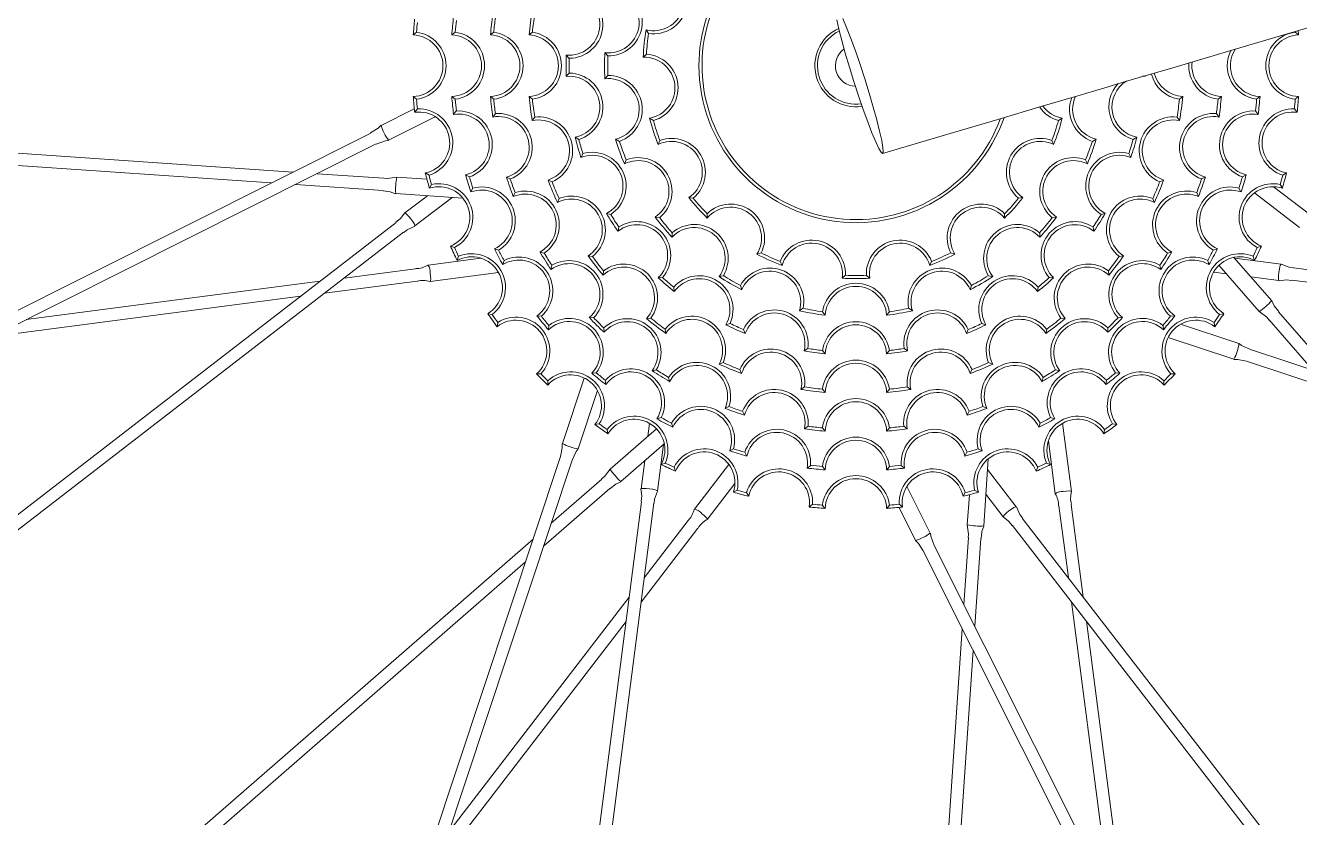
# Model space of a CAD drawing. Header units: millimetres. Extents: x -676 to 3203, y 230 to 2977.
# Drawn here: x -456.8 to -299, y 2207.8 to 2305.9 of the extents above; entities that cross this region are included whole.
import ezdxf

# ---------------------------------------------------------------- set-up
doc = ezdxf.new("R2010")
doc.units = ezdxf.units.MM
doc.layers.add('ZANO_R', color=7, linetype='Continuous', lineweight=0)

msp = doc.modelspace()

# ---------------------------------------------------------------- linework, layer by layer
at = {"layer": 'ZANO_R', "color": 253}
for p, q in [((-408.76, 2304.72), (-408.35, 2305.07)), ((-403.98, 2304.72), (-403.57, 2305.06)), ((-399.2, 2304.72), (-398.79, 2305.06)), ((-394.42, 2304.72), (-394, 2305.06)), ((-379.93, 2305.35), (-379.62, 2304.91)), ((-299.57, 2305.07), (-299.16, 2304.72)), ((-389.81, 2302.22), (-389.44, 2301.82)), ((-385.03, 2302.53), (-384.67, 2302.12)), ((-380.29, 2301.96), (-379.89, 2302.34)), ((-389.81, 2299.6), (-389.44, 2299.99)), ((-385.03, 2299.29), (-384.67, 2299.7)), ((-318.11, 2299.6), (-318.48, 2299.61)), ((-423.66, 2287.75), (-589.09, 2299.11)), ((-589.2, 2297.59), (-426.33, 2286.4)), ((-408.76, 2297.1), (-408.35, 2296.75)), ((-403.98, 2297.1), (-403.57, 2296.76)), ((-399.2, 2297.1), (-398.79, 2296.76)), ((-394.42, 2297.1), (-394, 2296.76)), ((-313.92, 2296.76), (-313.5, 2297.1)), ((-309.13, 2296.76), (-308.72, 2297.1)), ((-304.35, 2296.76), (-303.94, 2297.1)), ((-299.57, 2296.75), (-299.16, 2297.1)), ((-408.63, 2295.57), (-412.72, 2293.52)), ((-408.58, 2295.14), (-408.24, 2295.56)), ((-403.76, 2294.89), (-403.43, 2295.31)), ((-398.92, 2294.55), (-398.59, 2294.98)), ((-309.33, 2294.98), (-309, 2294.55)), ((-304.49, 2295.31), (-304.16, 2294.89)), ((-299.68, 2295.56), (-299.34, 2295.14)), ((-411.81, 2291.7), (-406.03, 2294.6)), ((-394.03, 2294.11), (-393.71, 2294.55)), ((-379.5, 2294.4), (-379.03, 2294.12)), ((-328.89, 2294.12), (-328.42, 2294.4)), ((-314.21, 2294.55), (-313.89, 2294.11)), ((-414.02, 2292.58), (-572.23, 2213.19)), ((-388.73, 2292.07), (-388.27, 2291.79)), ((-383.71, 2291.8), (-383.23, 2291.55)), ((-378.44, 2291.16), (-378.23, 2291.67)), ((-329.69, 2291.67), (-329.48, 2291.16)), ((-324.69, 2291.55), (-324.21, 2291.8)), ((-319.65, 2291.79), (-319.19, 2292.07)), ((-571.55, 2211.83), (-413.34, 2291.22)), ((-387.99, 2289.55), (-387.75, 2290.03)), ((-382.61, 2288.76), (-382.4, 2289.27)), ((-325.52, 2289.27), (-325.31, 2288.76)), ((-320.17, 2290.03), (-319.93, 2289.55)), ((-412.38, 2286.97), (-420.67, 2287.54)), ((-407.06, 2286.86), (-410.79, 2287.12)), ((-407.26, 2287.64), (-406.8, 2287.37)), ((-402.28, 2287.42), (-401.81, 2287.16)), ((-397.22, 2287.13), (-396.74, 2286.89)), ((-311.18, 2286.89), (-310.7, 2287.13)), ((-306.11, 2287.16), (-305.64, 2287.42)), ((-301.12, 2287.37), (-300.66, 2287.64)), ((-423.34, 2286.2), (-412.49, 2285.45)), ((-406.75, 2285.75), (-406.49, 2286.21)), ((-401.63, 2285.29), (-401.38, 2285.76)), ((-392.06, 2286.76), (-391.57, 2286.54)), ((-316.35, 2286.54), (-315.86, 2286.76)), ((-306.54, 2285.76), (-306.29, 2285.29)), ((-297.81, 2282.52), (-302.25, 2285.93)), ((-301.43, 2286.21), (-301.17, 2285.75)), ((-410.93, 2285.09), (-402.61, 2284.52)), ((-407.01, 2284.82), (-409.79, 2282.68)), ((-408.55, 2281.07), (-403.96, 2284.61)), ((-396.37, 2284.71), (-396.15, 2285.2)), ((-390.9, 2283.98), (-390.71, 2284.48)), ((-374.64, 2284.58), (-374.1, 2284.51)), ((-333.82, 2284.51), (-333.28, 2284.58)), ((-317.21, 2284.48), (-317.02, 2283.98)), ((-311.77, 2285.2), (-311.55, 2284.71)), ((-304.61, 2285.19), (-299.05, 2280.9)), ((-384.83, 2282.63), (-384.31, 2282.5)), ((-372.36, 2282.05), (-372.37, 2282.59)), ((-335.55, 2282.59), (-335.56, 2282.05)), ((-323.61, 2282.5), (-323.09, 2282.63)), ((-410.88, 2281.51), (-551.68, 2172.84)), ((-383.41, 2280.42), (-383.32, 2280.96)), ((-378.8, 2282.18), (-378.26, 2282.1)), ((-329.66, 2282.1), (-329.12, 2282.18)), ((-324.6, 2280.96), (-324.51, 2280.42)), ((-550.74, 2171.64), (-409.95, 2280.31)), ((-376.72, 2279.7), (-376.71, 2280.24)), ((-331.21, 2280.24), (-331.2, 2279.7)), ((-404.15, 2278.59), (-403.65, 2278.4)), ((-398.72, 2278.25), (-398.2, 2278.09)), ((-393.07, 2277.85), (-392.55, 2277.72)), ((-366.21, 2277.58), (-365.69, 2277.74)), ((-342.23, 2277.74), (-341.71, 2277.58)), ((-315.37, 2277.72), (-314.85, 2277.85)), ((-309.72, 2278.09), (-309.2, 2278.25)), ((-304.27, 2278.4), (-303.77, 2278.59)), ((-400.39, 2277.08), (-406.93, 2276.23)), ((-403.32, 2276.81), (-403.14, 2277.32)), ((-397.67, 2276.29), (-397.52, 2276.8)), ((-391.71, 2275.68), (-391.6, 2276.2)), ((-387.1, 2277.38), (-386.57, 2277.29)), ((-363.1, 2276.19), (-363.33, 2276.69)), ((-344.59, 2276.69), (-344.82, 2276.19)), ((-321.35, 2277.29), (-320.82, 2277.38)), ((-316.32, 2276.2), (-316.21, 2275.68)), ((-310.4, 2276.8), (-310.25, 2276.29)), ((-309.02, 2276.21), (-304.03, 2270.48)), ((-302.49, 2271.81), (-307.17, 2277.18)), ((-301.33, 2276.34), (-307.08, 2277.08)), ((-304.78, 2277.32), (-304.6, 2276.81)), ((-123.4, 2253.17), (-299.8, 2275.89)), ((-408.46, 2275.77), (-417.33, 2274.61)), ((-406.67, 2274.21), (-398.21, 2275.32)), ((-385.26, 2274.99), (-385.21, 2275.53)), ((-378.43, 2274.67), (-377.89, 2274.69)), ((-370.9, 2274.81), (-370.37, 2274.92)), ((-355.66, 2274.61), (-355.25, 2274.97)), ((-352.67, 2274.97), (-352.26, 2274.61)), ((-337.55, 2274.92), (-337.02, 2274.81)), ((-330.03, 2274.69), (-329.49, 2274.67)), ((-322.71, 2275.53), (-322.66, 2274.99)), ((-309.68, 2275.36), (-308.1, 2275.16)), ((-305.07, 2274.77), (-301.59, 2274.32)), ((-300, 2274.37), (-123.6, 2251.66)), ((-420.33, 2274.22), (-456.66, 2269.48)), ((-419.73, 2272.76), (-408.26, 2274.26)), ((-376.45, 2272.95), (-376.51, 2273.49)), ((-368.1, 2273.19), (-368.26, 2273.71)), ((-339.66, 2273.71), (-339.82, 2273.19)), ((-331.41, 2273.49), (-331.47, 2272.95)), ((-460.8, 2267.41), (-422.73, 2272.37)), ((-399.51, 2270.21), (-398.98, 2270.12)), ((-393.44, 2269.95), (-392.9, 2269.89)), ((-386.96, 2269.73), (-386.42, 2269.71)), ((-379.88, 2269.61), (-379.34, 2269.66)), ((-360.95, 2270.59), (-360.49, 2270.88)), ((-357.76, 2270.03), (-358.1, 2270.46)), ((-349.82, 2270.46), (-350.16, 2270.03)), ((-347.43, 2270.88), (-346.97, 2270.59)), ((-328.58, 2269.66), (-328.04, 2269.61)), ((-321.5, 2269.71), (-320.96, 2269.73)), ((-315.02, 2269.89), (-314.48, 2269.95)), ((-308.94, 2270.12), (-308.41, 2270.21)), ((-294.5, 2262.25), (-301.64, 2270.45)), ((-398.38, 2268.6), (-398.3, 2269.13)), ((-392.02, 2268.23), (-391.98, 2268.77)), ((-385.14, 2267.91), (-385.16, 2268.45)), ((-377.49, 2267.77), (-377.58, 2268.3)), ((-370.05, 2268.84), (-369.53, 2269.01)), ((-367.66, 2267.75), (-367.87, 2268.25)), ((-340.05, 2268.25), (-340.26, 2267.75)), ((-338.39, 2269.01), (-337.87, 2268.84)), ((-330.34, 2268.3), (-330.43, 2267.77)), ((-322.76, 2268.45), (-322.78, 2267.91)), ((-315.94, 2268.77), (-315.9, 2268.23)), ((-306.54, 2266.51), (-313.77, 2268.91)), ((-309.62, 2269.13), (-309.54, 2268.6)), ((-302.79, 2269.45), (-297.34, 2263.19)), ((-315.3, 2267.28), (-307.18, 2264.59)), ((-360.36, 2265.61), (-359.92, 2265.92)), ((-357.76, 2265.23), (-358.1, 2265.66)), ((-349.82, 2265.66), (-350.16, 2265.23)), ((-348, 2265.92), (-347.56, 2265.61)), ((-137.11, 2210.04), (-305.12, 2265.78)), ((-379.19, 2263.16), (-378.66, 2263.27)), ((-370.89, 2263.97), (-370.39, 2264.16)), ((-368.11, 2262.81), (-368.33, 2263.3)), ((-339.59, 2263.3), (-339.81, 2262.81)), ((-337.53, 2264.16), (-337.03, 2263.97)), ((-329.26, 2263.27), (-328.73, 2263.16)), ((-305.6, 2264.33), (-137.59, 2208.59)), ((-393.49, 2262.77), (-392.95, 2262.77)), ((-392.1, 2261.38), (-392.1, 2261.92)), ((-387.59, 2262.25), (-390.28, 2254.13)), ((-386.64, 2262.85), (-386.1, 2262.89)), ((-384.92, 2261.43), (-384.98, 2261.97)), ((-377.02, 2261.8), (-377.15, 2262.32)), ((-330.77, 2262.32), (-330.9, 2261.8)), ((-322.94, 2261.97), (-323, 2261.43)), ((-321.82, 2262.89), (-321.28, 2262.85)), ((-315.82, 2261.92), (-315.82, 2261.38)), ((-314.97, 2262.77), (-314.43, 2262.77)), ((-388.35, 2253.49), (-385.96, 2260.72)), ((-360.76, 2260.84), (-360.32, 2261.16)), ((-357.77, 2260.45), (-358.11, 2260.87)), ((-349.81, 2260.87), (-350.15, 2260.45)), ((-347.6, 2261.16), (-347.16, 2260.84)), ((-370.16, 2258.5), (-369.67, 2258.72)), ((-338.25, 2258.72), (-337.76, 2258.5)), ((-378.58, 2257.2), (-378.07, 2257.35)), ((-367.74, 2257.65), (-367.98, 2258.13)), ((-339.94, 2258.13), (-340.18, 2257.65)), ((-329.85, 2257.35), (-329.34, 2257.2)), ((-386.26, 2256.49), (-385.74, 2256.57)), ((-384.66, 2255.36), (-384.75, 2255.89)), ((-378.66, 2255.97), (-384.39, 2250.98)), ((-379.51, 2256.63), (-379.71, 2255.05)), ((-376.62, 2256.15), (-376.78, 2256.67)), ((-360.32, 2255.95), (-359.89, 2256.28)), ((-357.77, 2255.67), (-358.11, 2256.08)), ((-349.81, 2256.08), (-350.15, 2255.67)), ((-348.03, 2256.28), (-347.6, 2255.95)), ((-331.14, 2256.67), (-331.3, 2256.15)), ((-327.26, 2248.2), (-328.37, 2256.66)), ((-323.17, 2255.89), (-323.26, 2255.36)), ((-322.18, 2256.57), (-321.66, 2256.49)), ((-383.06, 2249.44), (-377.69, 2254.12)), ((-378.53, 2248.28), (-377.79, 2254.03)), ((-330.13, 2254.48), (-329.28, 2247.93)), ((-390.54, 2252.55), (-446.27, 2084.54)), ((-369.58, 2253.24), (-369.11, 2253.49)), ((-367.45, 2252.59), (-367.71, 2253.06)), ((-340.21, 2253.06), (-340.47, 2252.59)), ((-338.81, 2253.49), (-338.34, 2253.24)), ((-338.14, 2243.94), (-337.57, 2252.26)), ((-444.83, 2084.06), (-389.09, 2252.07)), ((-380.1, 2252.02), (-380.55, 2248.54)), ((-378.06, 2251.55), (-377.55, 2251.73)), ((-376.28, 2250.72), (-376.47, 2251.22)), ((-369.68, 2251.56), (-373.96, 2246)), ((-359.98, 2251.11), (-359.56, 2251.44)), ((-357.77, 2250.89), (-358.11, 2251.3)), ((-349.81, 2251.3), (-350.15, 2250.89)), ((-348.36, 2251.44), (-347.94, 2251.11)), ((-334.12, 2246.32), (-337.66, 2250.91)), ((-331.45, 2251.22), (-331.64, 2250.72)), ((-330.37, 2251.73), (-329.86, 2251.55)), ((-385.42, 2249.74), (-391.68, 2244.29)), ((-372.35, 2244.76), (-368.94, 2249.2)), ((-392.62, 2241.45), (-384.42, 2248.59)), ((-369.12, 2248.12), (-368.66, 2248.38)), ((-367.22, 2247.61), (-367.5, 2248.07)), ((-344.75, 2243.06), (-347.65, 2248.84)), ((-340.42, 2248.07), (-340.69, 2247.61)), ((-339.91, 2247.81), (-340.17, 2244.08)), ((-339.26, 2248.38), (-338.8, 2248.12)), ((-337.87, 2247.86), (-335.73, 2245.08)), ((-380.5, 2246.94), (-403.21, 2070.55)), ((-401.7, 2070.35), (-378.98, 2246.75)), ((-359.73, 2246.29), (-359.31, 2246.63)), ((-357.77, 2246.11), (-358.12, 2246.52)), ((-349.8, 2246.52), (-350.15, 2246.11)), ((-348.62, 2246.24), (-346.57, 2242.15)), ((-348.61, 2246.63), (-348.19, 2246.29)), ((-328.82, 2246.41), (-327.66, 2237.54)), ((-325.81, 2235.14), (-327.31, 2246.61)), ((-374.72, 2244.6), (-380.17, 2237.51)), ((-224.69, 2104.13), (-333.36, 2244.92)), ((-380.56, 2234.5), (-373.51, 2243.67)), ((-334.57, 2243.99), (-225.89, 2103.19)), ((-393.93, 2242.32), (-518.95, 2133.38)), ((-264.88, 2083.32), (-344.27, 2241.53)), ((-340.02, 2242.49), (-340.59, 2234.2)), ((-339.25, 2231.53), (-338.5, 2242.38)), ((-345.63, 2240.85), (-266.24, 2082.64)), ((-517.95, 2132.23), (-394.88, 2239.48)), ((-382.02, 2235.11), (-404.35, 2206.07)), ((-327.27, 2234.54), (-322.53, 2198.21)), ((-405.81, 2201.67), (-382.41, 2232.1)), ((-320.46, 2194.07), (-325.42, 2232.14)), ((-340.8, 2231.21), (-352.16, 2065.78)), ((-350.64, 2065.67), (-339.45, 2228.54))]:
    msp.add_line(p, q, dxfattribs=at)
at = {"layer": 'ZANO_R', "color": 253, "flags": 128}
for points in [[(-350.65, 2290.05), (-342.98, 2292.32), (-336.4, 2294.26), (-330.89, 2295.89), (-326.47, 2297.2), (-323.14, 2298.18), (-320.57, 2298.94), (-317.92, 2299.72), (-315.15, 2300.54), (-305.6, 2303.36), (-294.78, 2306.54), (-280.82, 2310.64), (-266.57, 2314.81), (-252.04, 2319.05), (-225.4, 2326.77), (-198.23, 2334.55), (-171.56, 2342.1), (-143.67, 2349.86), (-116.42, 2357.32), (-107.75, 2359.66), (-98.3, 2362.2), (-88.03, 2364.94), (-76.94, 2367.87)], [(-356.32, 2306.58), (-356.06, 2305.43), (-355.71, 2304.03), (-355.27, 2302.45), (-354.77, 2300.74), (-354.21, 2298.96), (-353.64, 2297.2), (-353.06, 2295.5), (-352.5, 2293.95), (-351.97, 2292.59), (-351.51, 2291.49), (-351.13, 2290.68), (-350.84, 2290.19), (-350.65, 2290.05), (-350.58, 2290.25), (-350.62, 2290.8), (-350.77, 2291.67), (-351.02, 2292.82), (-351.38, 2294.22), (-351.81, 2295.8), (-352.32, 2297.51), (-352.87, 2299.29)], [(-352.87, 2299.29), (-353.44, 2301.05), (-354.03, 2302.75), (-354.59, 2304.3), (-355.11, 2305.66), (-355.57, 2306.76)], [(-412.75, 2293.54), (-413.1, 2293.18), (-414.03, 2292.59)], [(-413.34, 2291.21), (-412.2, 2291.63), (-411.81, 2291.67)], [(-410.79, 2287.12), (-411.95, 2286.96), (-412.38, 2287.01)], [(-412.49, 2285.42), (-411.6, 2285.31), (-410.94, 2285.06)], [(-409.82, 2282.68), (-410.35, 2282), (-410.9, 2281.54)], [(-409.8, 2282.67), (-409.79, 2282.68), (-409.71, 2282.65), (-409.54, 2282.5), (-409.31, 2282.26), (-409.06, 2281.96), (-408.83, 2281.64), (-408.66, 2281.36), (-408.56, 2281.16), (-408.55, 2281.07), (-408.56, 2281.06)], [(-409.93, 2280.28), (-409.53, 2280.6), (-408.55, 2281.05)], [(-301.58, 2274.32), (-301.59, 2274.32), (-301.63, 2274.41), (-301.64, 2274.63), (-301.63, 2274.96), (-301.59, 2275.35), (-301.53, 2275.73), (-301.46, 2276.05), (-301.39, 2276.27), (-301.33, 2276.34), (-301.32, 2276.34)], [(-299.8, 2275.92), (-300.31, 2275.98), (-301.31, 2276.35)], [(-406.65, 2275.24), (-406.61, 2274.85), (-406.6, 2274.52), (-406.62, 2274.3), (-406.67, 2274.21), (-406.68, 2274.21)], [(-301.57, 2274.3), (-300.71, 2274.41), (-300, 2274.34)], [(-301.62, 2270.48), (-302.17, 2271.18), (-302.46, 2271.82)], [(-304.02, 2270.48), (-303.1, 2269.77), (-302.82, 2269.43)], [(-305.12, 2265.78), (-306.21, 2266.29), (-306.52, 2266.53)], [(-307.18, 2264.55), (-306.67, 2264.56), (-305.6, 2264.32)], [(-390.32, 2254.13), (-390.31, 2253.62), (-390.55, 2252.55)], [(-389.09, 2252.07), (-388.58, 2253.16), (-388.34, 2253.47)], [(-384.39, 2250.97), (-385.1, 2250.05), (-385.44, 2249.77)], [(-384.39, 2248.57), (-383.69, 2249.12), (-383.05, 2249.41)], [(-380.57, 2248.52), (-380.46, 2247.66), (-380.53, 2246.95)], [(-380.55, 2248.53), (-380.55, 2248.54), (-380.46, 2248.58), (-380.24, 2248.59), (-379.91, 2248.58), (-379.52, 2248.54), (-379.14, 2248.48), (-378.81, 2248.41), (-378.6, 2248.34), (-378.53, 2248.28), (-378.53, 2248.27)], [(-378.95, 2246.75), (-378.89, 2247.26), (-378.52, 2248.26)], [(-328.29, 2248.22), (-327.9, 2248.26), (-327.57, 2248.27), (-327.35, 2248.25), (-327.26, 2248.2), (-327.26, 2248.19)], [(-335.72, 2245.07), (-335.73, 2245.08), (-335.7, 2245.16), (-335.55, 2245.33), (-335.31, 2245.56), (-335.01, 2245.81), (-334.69, 2246.03), (-334.41, 2246.21), (-334.21, 2246.31), (-334.12, 2246.32), (-334.11, 2246.31)], [(-333.33, 2244.94), (-333.65, 2245.34), (-334.1, 2246.32)], [(-373.07, 2245.5), (-372.76, 2245.25), (-372.52, 2245.03), (-372.38, 2244.85), (-372.35, 2244.76), (-372.36, 2244.75)], [(-335.73, 2245.05), (-335.05, 2244.52), (-334.59, 2243.97)], [(-344.26, 2241.53), (-344.68, 2242.67), (-344.72, 2243.06)], [(-340.17, 2244.08), (-340.01, 2242.92), (-340.06, 2242.49)], [(-338.47, 2242.38), (-338.36, 2243.27), (-338.11, 2243.93)], [(-346.59, 2242.12), (-346.23, 2241.77), (-345.64, 2240.84)]]:
    msp.add_lwpolyline(points, dxfattribs=at)
at = {"layer": 'ZANO_R', "color": 253}
for centre, radius, start, end in [((-353.96, 2300.91), 322.1, 94.0878, 13.6657), ((-353.96, 2300.91), 285.75, 19.8219, 180), ((-353.96, 2300.91), 285.75, 180, 13.5897), ((-353.96, 2300.91), 19.43, 42.2507, 180), ((-353.96, 2300.91), 19.05, 42.8501, 339.6792), ((-379.02, 2309.05), 3.81, 256.1455, 67.8545), ((-379.02, 2309.05), 4.19, 261.7744, 62.2256), ((-389.47, 2306.02), 3.81, 264.8619, 78.7745), ((-389.47, 2306.02), 4.19, 270.3775, 73.2589), ((-384.6, 2306.31), 3.81, 263.5101, 76.4899), ((-384.6, 2306.31), 4.19, 269.0734, 70.9266), ((-353.96, 2300.91), 40.64, 170.3734, 174.6266), ((-353.96, 2300.91), 54.93, 173.9751, 176.0249), ((-353.96, 2300.91), 54.55, 174.3698, 175.6302), ((-353.96, 2300.91), 50.17, 173.1026, 175.6474), ((-353.96, 2300.91), 49.78, 173.5365, 175.2135), ((-353.96, 2300.91), 45.4, 171.9523, 175.1906), ((-353.96, 2300.91), 45.02, 172.4339, 174.7089), ((-353.96, 2300.91), 40.26, 170.9146, 174.0854), ((-408.89, 2300.91), 3.81, 271.9875, 88.0125), ((-408.89, 2300.91), 4.19, 277.397, 82.603), ((-404.12, 2300.91), 3.81, 272.1763, 87.8237), ((-404.12, 2300.91), 4.19, 277.6046, 82.3954), ((-399.36, 2300.91), 3.81, 272.4047, 87.5953), ((-399.36, 2300.91), 4.19, 277.8559, 82.1441), ((-394.6, 2300.91), 3.81, 272.6867, 87.3133), ((-394.6, 2300.91), 4.19, 278.1662, 81.8338), ((-353.96, 2300.91), 26.35, 170.291, 177.709), ((-353.96, 2300.91), 25.97, 171.1504, 176.8496), ((-353.96, 2300.91), 5.08, 114.7068, 278.6847), ((-353.96, 2300.91), 4.76, 115.4603, 277.9838), ((-299.03, 2300.91), 4.19, 97.397, 262.603), ((-299.03, 2300.91), 3.81, 91.9875, 268.0125), ((-353.96, 2300.91), 54.93, 3.9751, 4.5176), ((-353.96, 2300.91), 2.54, 125.1186, 268.5407), ((-303.79, 2300.91), 4.19, 152.7827, 262.3954), ((-303.79, 2300.91), 3.81, 146.6692, 267.8237), ((-353.96, 2300.91), 35.88, 177.9056, 182.0944), ((-353.96, 2300.91), 35.5, 178.5229, 181.4771), ((-353.96, 2300.91), 31.12, 177.0202, 182.9798), ((-353.96, 2300.91), 30.73, 177.7388, 182.2612), ((-380.17, 2298.16), 3.81, 280.1455, 91.8545), ((-380.17, 2298.16), 4.19, 285.7744, 86.2256), ((-308.56, 2300.91), 4.19, 175.094, 262.1441), ((-308.56, 2300.91), 3.81, 172.5982, 267.5953), ((-389.47, 2295.8), 3.81, 281.2255, 95.1381), ((-389.47, 2295.8), 4.19, 286.7411, 89.6225), ((-384.6, 2295.51), 4.19, 289.0734, 90.9266), ((-353.96, 2300.91), 19.43, 180, 340.6619), ((-313.32, 2300.91), 4.19, 194.2399, 261.8338), ((-313.32, 2300.91), 3.81, 193.977, 267.3133), ((-384.6, 2295.51), 3.81, 283.5101, 96.4899), ((-318.45, 2295.8), 4.19, 136.3113, 253.2589), ((-318.45, 2295.8), 3.81, 121.4777, 258.7745), ((-353.96, 2300.91), 54.93, 183.9751, 186.0249), ((-353.96, 2300.91), 54.55, 184.3698, 185.6302), ((-353.96, 2300.91), 50.17, 184.3526, 186.8974), ((-353.96, 2300.91), 49.78, 184.7865, 186.4635), ((-353.96, 2300.91), 45.4, 184.8094, 188.0477), ((-353.96, 2300.91), 45.02, 185.2911, 187.5661), ((-353.96, 2300.91), 40.64, 185.3734, 189.6266), ((-353.96, 2300.91), 40.26, 185.9146, 189.0854), ((-323.32, 2295.51), 4.19, 159.5346, 250.9266), ((-323.32, 2295.51), 3.81, 154.8192, 256.4899), ((-353.96, 2300.91), 40.26, 350.9146, 354.0854), ((-353.96, 2300.91), 40.64, 350.3734, 354.6266), ((-353.96, 2300.91), 45.02, 352.4339, 354.7089), ((-353.96, 2300.91), 45.4, 351.9523, 355.1906), ((-353.96, 2300.91), 49.78, 353.5365, 355.2135), ((-353.96, 2300.91), 50.17, 353.1026, 355.6474), ((-353.96, 2300.91), 54.55, 354.3698, 355.6302), ((-353.96, 2300.91), 54.93, 353.9751, 356.0249), ((-408.05, 2291.37), 3.81, 281.9875, 98.0125), ((-408.05, 2291.37), 4.19, 287.397, 92.603), ((-403.16, 2291.12), 3.81, 283.4263, 99.0737), ((-403.16, 2291.12), 4.19, 288.8546, 93.6454), ((-398.22, 2290.81), 4.19, 290.713, 95.0013), ((-327.75, 2298.16), 4.19, 214.6156, 254.2256), ((-327.75, 2298.16), 3.81, 216.4886, 259.8545), ((-309.7, 2290.81), 4.19, 84.9987, 249.287), ((-304.76, 2291.12), 4.19, 86.3546, 251.1454), ((-304.76, 2291.12), 3.81, 80.9263, 256.5737), ((-299.87, 2291.37), 4.19, 87.397, 252.603), ((-299.87, 2291.37), 3.81, 81.9875, 258.0125), ((-408.07, 2294.71), 4.8, 194.4176, 218.8764), ((-398.22, 2290.81), 3.81, 285.2619, 100.4524), ((-393.22, 2290.39), 3.81, 287.6867, 102.3133), ((-393.22, 2290.39), 4.19, 293.1662, 96.8338), ((-353.96, 2300.91), 26.35, 194.291, 201.709), ((-353.96, 2300.91), 25.97, 195.1504, 200.8496), ((-353.96, 2300.91), 25.97, 339.1504, 344.8496), ((-353.96, 2300.91), 26.35, 338.291, 345.709), ((-314.7, 2290.39), 4.19, 83.1662, 246.8338), ((-314.7, 2290.39), 3.81, 77.6867, 252.3133), ((-309.7, 2290.81), 3.81, 79.5476, 254.7381), ((-353.96, 2300.91), 35.88, 194.2692, 198.4581), ((-353.96, 2300.91), 35.5, 194.8866, 197.8407), ((-353.96, 2300.91), 31.12, 197.0202, 202.9798), ((-376.78, 2287.73), 4.19, 309.7744, 110.2256), ((-331.14, 2287.73), 4.19, 69.7744, 230.2256), ((-353.96, 2300.91), 31.12, 337.0202, 342.9798), ((-353.96, 2300.91), 35.5, 342.1593, 345.1134), ((-353.96, 2300.91), 35.88, 341.5419, 345.7308), ((-386.6, 2286.01), 4.19, 303.1048, 105.9861), ((-353.96, 2300.91), 30.73, 197.7388, 202.2612), ((-376.78, 2287.73), 3.81, 304.1455, 115.8545), ((-331.14, 2287.73), 3.81, 64.1455, 235.8545), ((-353.96, 2300.91), 30.73, 337.7388, 342.2612), ((-321.32, 2286.01), 4.19, 74.0139, 236.8952), ((-386.6, 2286.01), 3.81, 297.5891, 111.5018), ((-380.91, 2285.35), 3.81, 303.5101, 116.4899), ((-380.91, 2285.35), 4.19, 309.0734, 110.9266), ((-327.01, 2285.35), 4.19, 69.0734, 230.9266), ((-327.01, 2285.35), 3.81, 63.5101, 236.4899), ((-321.32, 2286.01), 3.81, 68.4982, 242.4109), ((-406.35, 2286.05), 4.56, 166.4435, 179.249), ((-353.96, 2300.91), 54.93, 193.9751, 196.0249), ((-353.96, 2300.91), 54.55, 194.3698, 195.6302), ((-353.96, 2300.91), 50.17, 195.6026, 198.1474), ((-353.96, 2300.91), 49.78, 196.0365, 197.7135), ((-353.96, 2300.91), 45.4, 197.6666, 200.9048), ((-353.96, 2300.91), 45.4, 339.0952, 342.3334), ((-353.96, 2300.91), 49.78, 342.2865, 343.9635), ((-353.96, 2300.91), 50.17, 341.8526, 344.3974), ((-353.96, 2300.91), 54.55, 344.3698, 345.6302), ((-353.96, 2300.91), 54.93, 343.9751, 346.0249), ((-406.39, 2285.54), 4.56, 172.8834, 185.7071), ((-405.57, 2282.12), 3.81, 291.9875, 108.0125), ((-405.57, 2282.12), 4.19, 297.397, 102.603), ((-400.31, 2281.71), 3.81, 294.6763, 110.3237), ((-400.31, 2281.71), 4.19, 300.1046, 104.8954), ((-353.96, 2300.91), 45.02, 198.1482, 200.4232), ((-394.87, 2281.21), 4.19, 303.5701, 107.8584), ((-353.96, 2300.91), 40.64, 200.3734, 204.6266), ((-353.96, 2300.91), 40.26, 200.9146, 204.0854), ((-313.05, 2281.21), 4.19, 72.1416, 236.4299), ((-353.96, 2300.91), 40.26, 335.9146, 339.0854), ((-353.96, 2300.91), 40.64, 335.3734, 339.6266), ((-307.61, 2281.71), 4.19, 75.1046, 239.8954), ((-353.96, 2300.91), 45.02, 339.5768, 341.8518), ((-307.61, 2281.71), 3.81, 69.6763, 245.3237), ((-302.34, 2282.12), 4.19, 77.397, 242.603), ((-302.34, 2282.12), 3.81, 71.9875, 248.0125), ((-394.87, 2281.21), 3.81, 298.119, 113.3096), ((-389.16, 2280.59), 3.81, 302.6867, 117.3133), ((-389.16, 2280.59), 4.19, 308.1662, 111.8338), ((-353.96, 2300.91), 26.35, 218.291, 225.709), ((-353.96, 2300.91), 25.97, 219.1504, 224.8496), ((-369.45, 2279.59), 4.19, 333.7744, 134.2256), ((-338.47, 2279.59), 4.19, 45.7744, 206.2256), ((-353.96, 2300.91), 26.35, 314.291, 321.709), ((-353.96, 2300.91), 25.97, 315.1504, 320.8496), ((-318.76, 2280.59), 4.19, 68.1662, 231.8338), ((-318.76, 2280.59), 3.81, 62.6867, 237.3133), ((-313.05, 2281.21), 3.81, 66.6904, 241.881), ((-353.96, 2300.91), 35.88, 210.6328, 214.8217), ((-353.96, 2300.91), 35.5, 211.2502, 214.2043), ((-369.45, 2279.59), 3.81, 328.1455, 139.8545), ((-338.47, 2279.59), 3.81, 40.1455, 211.8545), ((-353.96, 2300.91), 35.5, 325.7957, 328.7498), ((-353.96, 2300.91), 35.88, 325.1783, 329.3672), ((-381.07, 2277.42), 3.81, 313.9528, 127.8654), ((-381.07, 2277.42), 4.19, 319.4684, 122.3498), ((-353.96, 2300.91), 31.12, 217.0202, 222.9798), ((-353.96, 2300.91), 30.73, 217.7388, 222.2612), ((-373.96, 2277.07), 3.81, 323.5101, 136.4899), ((-373.96, 2277.07), 4.19, 329.0734, 130.9266), ((-333.96, 2277.07), 4.19, 49.0734, 210.9266), ((-333.96, 2277.07), 3.81, 43.5101, 216.4899), ((-353.96, 2300.91), 30.73, 317.7388, 322.2612), ((-353.96, 2300.91), 31.12, 317.0202, 322.9798), ((-326.85, 2277.42), 4.19, 57.6502, 220.5316), ((-326.85, 2277.42), 3.81, 52.1346, 226.0472), ((-359.44, 2275.13), 4.19, 357.7744, 158.2256), ((-348.48, 2275.13), 4.19, 21.7744, 182.2256), ((-353.96, 2300.91), 54.93, 203.9751, 206.0249), ((-353.96, 2300.91), 54.55, 204.3698, 205.6302), ((-401.53, 2273.45), 4.19, 307.397, 112.603), ((-353.96, 2300.91), 50.17, 206.8526, 209.3974), ((-353.96, 2300.91), 49.78, 207.2865, 208.9635), ((-353.96, 2300.91), 45.4, 210.5237, 213.762), ((-353.96, 2300.91), 45.02, 211.0053, 213.2804), ((-353.96, 2300.91), 26.35, 242.291, 249.709), ((-353.96, 2300.91), 25.97, 243.1504, 248.8496), ((-359.44, 2275.13), 3.81, 352.1455, 163.8545), ((-348.48, 2275.13), 3.81, 16.1455, 187.8545), ((-353.96, 2300.91), 26.35, 290.291, 297.709), ((-353.96, 2300.91), 25.97, 291.1504, 296.8496), ((-353.96, 2300.91), 45.02, 326.7196, 328.9947), ((-353.96, 2300.91), 45.4, 326.238, 329.4763), ((-306.39, 2273.45), 4.19, 67.397, 232.603), ((-353.96, 2300.91), 49.78, 331.0365, 332.7135), ((-353.96, 2300.91), 50.17, 330.6026, 333.1474), ((-353.96, 2300.91), 54.55, 334.3698, 335.6302), ((-353.96, 2300.91), 54.93, 333.9751, 336.0249), ((-408.45, 2278.69), 2.89, 269.8651, 301.3075), ((-408.09, 2275.35), 1.45, 355.6819, 37.2626), ((-401.53, 2273.45), 3.81, 301.9875, 118.0125), ((-395.67, 2273.04), 3.81, 305.9263, 121.5737), ((-395.67, 2273.04), 4.19, 311.3546, 116.1454), ((-389.46, 2272.6), 3.81, 310.9762, 126.1667), ((-389.46, 2272.6), 4.19, 316.4273, 120.7156), ((-353.96, 2300.91), 40.64, 215.3734, 219.6266), ((-353.96, 2300.91), 40.26, 215.9146, 219.0854), ((-382.7, 2272.17), 3.81, 317.6867, 132.3133), ((-382.7, 2272.17), 4.19, 323.1662, 126.8338), ((-325.22, 2272.17), 4.19, 53.1662, 216.8338), ((-325.22, 2272.17), 3.81, 47.6867, 222.3133), ((-353.96, 2300.91), 40.26, 320.9146, 324.0854), ((-353.96, 2300.91), 40.64, 320.3734, 324.6266), ((-318.46, 2272.6), 4.19, 59.2844, 223.5727), ((-318.46, 2272.6), 3.81, 53.8333, 229.0238), ((-312.25, 2273.04), 4.19, 63.8546, 228.6454), ((-312.25, 2273.04), 3.81, 58.4263, 234.0737), ((-306.39, 2273.45), 3.81, 61.9875, 238.0125), ((-407.51, 2271.34), 2.99, 73.8306, 104.3485), ((-353.96, 2300.91), 35.88, 226.9965, 231.1854), ((-353.96, 2300.91), 35.5, 227.6138, 230.568), ((-373.36, 2270.73), 4.19, 335.8321, 138.7134), ((-373.36, 2270.73), 3.81, 330.3164, 144.229), ((-353.96, 2300.91), 31.12, 237.0202, 242.9798), ((-353.96, 2300.91), 30.73, 237.7388, 242.2612), ((-364.6, 2271.67), 4.19, 349.0734, 150.9266), ((-364.6, 2271.67), 3.81, 343.5101, 156.4899), ((-353.96, 2300.91), 26.35, 266.291, 273.709), ((-353.96, 2300.91), 25.97, 267.1504, 272.8496), ((-343.32, 2271.67), 4.19, 29.0734, 190.9266), ((-343.32, 2271.67), 3.81, 23.5101, 196.4899), ((-353.96, 2300.91), 31.12, 297.0202, 302.9798), ((-353.96, 2300.91), 30.73, 297.7388, 302.2612), ((-334.56, 2270.73), 4.19, 41.2866, 204.1679), ((-334.56, 2270.73), 3.81, 35.771, 209.6836), ((-353.96, 2300.91), 35.88, 308.8146, 313.0035), ((-353.96, 2300.91), 35.5, 309.432, 312.3862), ((-353.96, 2269.79), 4.19, 9.0734, 170.9266), ((-353.96, 2269.79), 3.81, 3.5101, 176.4899), ((-306.02, 2274.7), 4.55, 307.8773, 320.7083), ((-353.96, 2300.91), 54.93, 213.9751, 216.0249), ((-353.96, 2300.91), 54.55, 214.3698, 215.6302), ((-396.04, 2265.6), 4.19, 317.397, 122.603), ((-353.96, 2300.91), 50.17, 218.1026, 220.6474), ((-353.96, 2300.91), 49.78, 218.5365, 220.2135), ((-389.43, 2265.44), 4.19, 322.6046, 127.3954), ((-353.96, 2300.91), 45.4, 223.3809, 226.6191), ((-353.96, 2300.91), 45.02, 223.8625, 226.1375), ((-382.27, 2265.41), 4.19, 329.2844, 133.5727), ((-353.96, 2300.91), 40.64, 230.3734, 234.6266), ((-353.96, 2300.91), 40.26, 230.9146, 234.0854), ((-374.28, 2265.71), 4.19, 338.1662, 141.8338), ((-364.07, 2266.49), 4.19, 352.1957, 155.077), ((-364.07, 2266.49), 3.81, 346.68, 160.5927), ((-353.96, 2300.91), 31.12, 257.0202, 262.9798), ((-353.96, 2300.91), 30.73, 257.7388, 262.2612), ((-353.96, 2300.91), 31.12, 277.0202, 282.9798), ((-353.96, 2300.91), 30.73, 277.7388, 282.2612), ((-343.85, 2266.49), 4.19, 24.923, 187.8043), ((-343.85, 2266.49), 3.81, 19.4073, 193.32), ((-333.64, 2265.71), 4.19, 38.1662, 201.8338), ((-353.96, 2300.91), 40.64, 305.3734, 309.6266), ((-353.96, 2300.91), 40.26, 305.9146, 309.0854), ((-325.65, 2265.41), 4.19, 46.4273, 210.7156), ((-353.96, 2300.91), 45.4, 313.3809, 316.6191), ((-353.96, 2300.91), 45.02, 313.8625, 316.1375), ((-318.49, 2265.44), 4.19, 52.6046, 217.3954), ((-311.88, 2265.6), 4.19, 57.397, 222.603), ((-353.96, 2300.91), 49.78, 319.7865, 321.4635), ((-353.96, 2300.91), 50.17, 319.3526, 321.8974), ((-353.96, 2300.91), 54.55, 324.3698, 325.6302), ((-353.96, 2300.91), 54.93, 323.9751, 326.0249), ((-306.4, 2274.36), 4.55, 301.4309, 314.2628), ((-396.04, 2265.6), 3.81, 311.9875, 128.0125), ((-389.43, 2265.44), 3.81, 317.1763, 132.8237), ((-382.27, 2265.41), 3.81, 323.8333, 139.0238), ((-374.28, 2265.71), 3.81, 332.6867, 147.3133), ((-353.96, 2300.91), 35.88, 243.3601, 247.549), ((-353.96, 2300.91), 35.5, 243.9775, 246.9316), ((-353.96, 2265.03), 4.19, 8.5593, 171.4407), ((-353.96, 2265.03), 3.81, 3.0437, 176.9563), ((-353.96, 2300.91), 35.88, 292.451, 296.6399), ((-353.96, 2300.91), 35.5, 293.0684, 296.0225), ((-333.64, 2265.71), 3.81, 32.6867, 207.3133), ((-325.65, 2265.41), 3.81, 40.9762, 216.1667), ((-318.49, 2265.44), 3.81, 47.1763, 222.8237), ((-311.88, 2265.6), 3.81, 51.9875, 228.0125), ((-311.31, 2267.03), 4.8, 329.4167, 353.8781), ((-364.48, 2261.65), 4.19, 353.1662, 156.8338), ((-364.48, 2261.65), 3.81, 347.6867, 162.3133), ((-353.96, 2300.91), 35.88, 259.7237, 263.9126), ((-353.96, 2300.91), 35.5, 260.3411, 263.2953), ((-353.96, 2300.91), 35.88, 276.0874, 280.2763), ((-353.96, 2300.91), 35.5, 276.7047, 279.6589), ((-343.44, 2261.65), 4.19, 23.1662, 186.8338), ((-343.44, 2261.65), 3.81, 17.6867, 192.3133), ((-381.83, 2259.2), 4.19, 333.8546, 138.6454), ((-353.96, 2300.91), 45.02, 236.7196, 238.9947), ((-373.66, 2260), 4.19, 342.1416, 146.4299), ((-373.66, 2260), 3.81, 336.6904, 151.881), ((-353.96, 2300.91), 40.64, 245.3734, 249.6266), ((-353.96, 2300.91), 40.26, 245.9146, 249.0854), ((-353.96, 2260.27), 4.19, 8.1662, 171.8338), ((-353.96, 2260.27), 3.81, 2.6867, 177.3133), ((-353.96, 2300.91), 40.64, 290.3734, 294.6266), ((-353.96, 2300.91), 40.26, 290.9146, 294.0854), ((-334.26, 2260), 4.19, 33.5701, 197.8584), ((-334.26, 2260), 3.81, 28.119, 203.3096), ((-353.96, 2300.91), 45.02, 301.0053, 303.2804), ((-326.09, 2259.2), 4.19, 41.3546, 206.1454), ((-353.96, 2300.91), 54.93, 223.9751, 226.0249), ((-353.96, 2300.91), 54.55, 224.3698, 225.6302), ((-389.27, 2258.83), 4.19, 327.397, 132.603), ((-389.27, 2258.83), 3.81, 321.9875, 138.0125), ((-353.96, 2300.91), 50.17, 229.3526, 231.8974), ((-353.96, 2300.91), 49.78, 229.7865, 231.4635), ((-381.83, 2259.2), 3.81, 328.4263, 144.0737), ((-353.96, 2300.91), 45.4, 236.238, 239.4763), ((-353.96, 2300.91), 45.4, 300.5237, 303.762), ((-326.09, 2259.2), 3.81, 35.9263, 211.5737), ((-353.96, 2300.91), 50.17, 308.1026, 310.6474), ((-353.96, 2300.91), 49.78, 308.5365, 310.2135), ((-318.65, 2258.83), 4.19, 47.397, 212.603), ((-318.65, 2258.83), 3.81, 41.9875, 218.0125), ((-353.96, 2300.91), 54.55, 314.3698, 315.6302), ((-353.96, 2300.91), 54.93, 313.9751, 316.0249), ((-364.06, 2256.65), 4.19, 354.9987, 159.287), ((-364.06, 2256.65), 3.81, 349.5476, 164.7381), ((-353.96, 2300.91), 40.64, 260.3734, 264.6266), ((-353.96, 2300.91), 40.26, 260.9146, 264.0854), ((-353.96, 2300.91), 40.64, 275.3734, 279.6266), ((-353.96, 2300.91), 40.26, 275.9146, 279.0854), ((-343.86, 2256.65), 4.19, 20.713, 185.0013), ((-343.86, 2256.65), 3.81, 15.2619, 190.4524), ((-373.16, 2254.56), 4.19, 345.1046, 149.8954), ((-353.96, 2300.91), 45.02, 249.5768, 251.8518), ((-353.96, 2255.51), 4.19, 7.8559, 172.1441), ((-353.96, 2255.51), 3.81, 2.4047, 177.5953), ((-353.96, 2300.91), 45.02, 288.1482, 290.4232), ((-334.76, 2254.56), 4.19, 30.1046, 194.8954), ((-381.42, 2253.34), 4.19, 337.397, 142.603), ((-381.42, 2253.34), 3.81, 331.9875, 148.0125), ((-353.96, 2300.91), 50.17, 240.6026, 243.1474), ((-353.96, 2300.91), 49.78, 241.0365, 242.7135), ((-373.16, 2254.56), 3.81, 339.6763, 155.3237), ((-353.96, 2300.91), 45.4, 249.0952, 252.3334), ((-353.96, 2300.91), 45.4, 287.6666, 290.9048), ((-334.76, 2254.56), 3.81, 24.6763, 200.3237), ((-353.96, 2300.91), 50.17, 296.8526, 299.3974), ((-353.96, 2300.91), 49.78, 297.2865, 298.9635), ((-326.5, 2253.34), 4.19, 37.397, 202.603), ((-326.5, 2253.34), 3.81, 31.9875, 208.0125), ((-353.96, 2300.91), 54.93, 233.9751, 236.0249), ((-353.96, 2300.91), 54.55, 234.3698, 235.6302), ((-363.75, 2251.71), 4.19, 356.3546, 161.1454), ((-363.75, 2251.71), 3.81, 350.9263, 166.5737), ((-353.96, 2300.91), 45.4, 261.9523, 265.1906), ((-353.96, 2300.91), 45.02, 262.4339, 264.7089), ((-353.96, 2300.91), 45.4, 274.8094, 278.0477), ((-353.96, 2300.91), 45.02, 275.2911, 277.5661), ((-344.17, 2251.71), 4.19, 18.8546, 183.6454), ((-344.17, 2251.71), 3.81, 13.4263, 189.0737), ((-353.96, 2300.91), 54.93, 303.9751, 306.0249), ((-353.96, 2300.91), 54.55, 304.3698, 305.6302), ((-387.84, 2258.26), 4.79, 239.4116, 263.8843), ((-353.96, 2250.74), 4.19, 7.6046, 172.3954), ((-353.96, 2250.74), 3.81, 2.1763, 177.8237), ((-372.75, 2249.29), 4.19, 347.397, 152.603), ((-372.75, 2249.29), 3.81, 341.9875, 158.0125), ((-353.96, 2300.91), 50.17, 251.8526, 254.3974), ((-353.96, 2300.91), 49.78, 252.2865, 253.9635), ((-353.96, 2300.91), 50.17, 285.6026, 288.1474), ((-353.96, 2300.91), 49.78, 286.0365, 287.7135), ((-335.17, 2249.29), 4.19, 27.397, 192.603), ((-335.17, 2249.29), 3.81, 21.9875, 198.0125), ((-380.5, 2253.35), 4.56, 211.4378, 224.2539), ((-353.96, 2300.91), 54.93, 243.9751, 246.0249), ((-353.96, 2300.91), 54.55, 244.3698, 245.6302), ((-363.5, 2246.82), 4.19, 357.397, 162.603), ((-353.96, 2300.91), 50.17, 263.1026, 265.6474), ((-353.96, 2300.91), 49.78, 263.5365, 265.2135), ((-353.96, 2300.91), 50.17, 274.3526, 276.8974), ((-353.96, 2300.91), 49.78, 274.7865, 276.4635), ((-344.42, 2246.82), 4.19, 17.397, 182.603), ((-353.96, 2300.91), 54.93, 293.9751, 296.0249), ((-353.96, 2300.91), 54.55, 294.3698, 295.6302), ((-380.17, 2252.97), 4.56, 217.8841, 230.7039), ((-363.5, 2246.82), 3.81, 351.9875, 168.0125), ((-353.96, 2245.98), 4.19, 7.397, 172.603), ((-353.96, 2245.98), 3.81, 1.9875, 178.0125), ((-344.42, 2246.82), 3.81, 11.9875, 188.0125), ((-353.96, 2300.91), 54.93, 253.9751, 256.0249), ((-353.96, 2300.91), 54.55, 254.3698, 255.6302), ((-353.96, 2300.91), 54.93, 283.9751, 286.0249), ((-353.96, 2300.91), 54.55, 284.3698, 285.6302), ((-331.74, 2246.42), 2.88, 359.8483, 31.3243), ((-328.4, 2246.77), 1.45, 85.6936, 127.2582), ((-324.39, 2247.36), 2.99, 163.8412, 194.3381), ((-376.78, 2246.67), 2.89, 314.8692, 346.3042), ((-374.16, 2244.56), 1.45, 40.6676, 82.2802), ((-353.96, 2300.91), 54.93, 263.9751, 266.0249), ((-353.96, 2300.91), 54.55, 264.3698, 265.6302), ((-353.96, 2300.91), 54.93, 273.9751, 276.0249), ((-353.96, 2300.91), 54.55, 274.3698, 275.6302), ((-370.92, 2242.13), 2.99, 118.8352, 149.3426), ((-348.18, 2247.63), 5.71, 286.3977, 306.894), ((-339.1, 2248.51), 4.55, 256.4292, 269.2571), ((-338.59, 2248.48), 4.56, 262.8883, 275.7022)]:
    msp.add_arc(centre, radius, start, end, dxfattribs=at)

doc.saveas('drawing.dxf')
